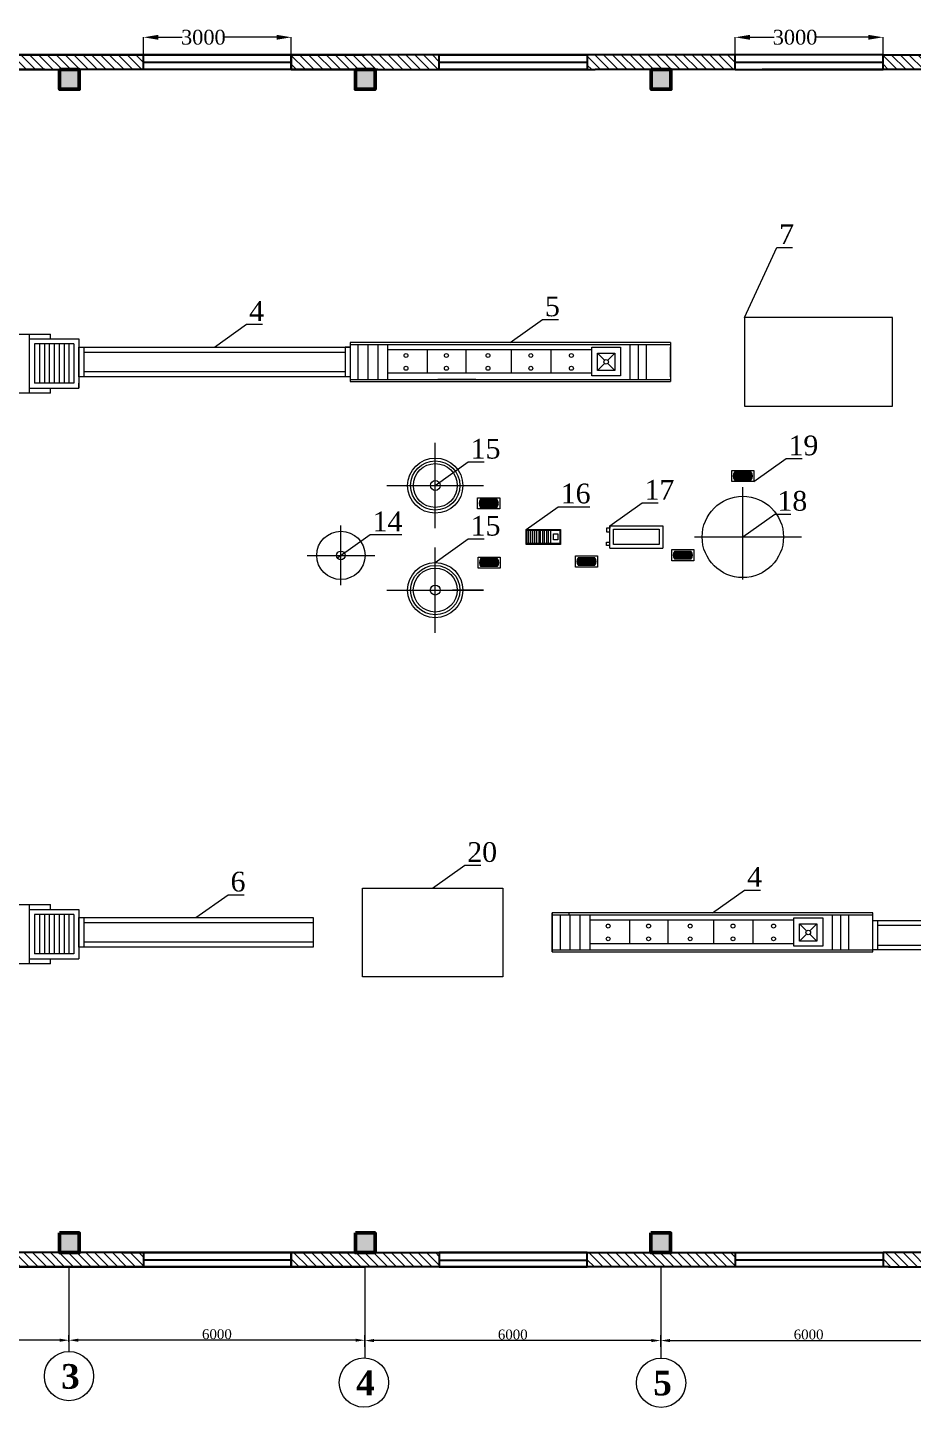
# Model space of a CAD drawing. Header units: inches. Extents: x -4475333 to 345677417, y -211198149 to 2125895.
# Drawn here: x -1888074 to -1870130, y 1209159 to 1237152 of the extents above; entities that cross this region are included whole.
import ezdxf

# ---------------------------------------------------------------- set-up
doc = ezdxf.new("R2010")
doc.units = ezdxf.units.IN
doc.header["$LTSCALE"] = 150
doc.header["$MEASUREMENT"] = 0
for name, color, linetype, lineweight in [('1. N thuong', 255, 'Continuous', 0), ('chuthichso', 8, 'Continuous', 0), ('cot', 2, 'Continuous', 50), ('NHA XUONG', 80, 'Continuous', 50)]:
    doc.layers.add(name, color=color, linetype=linetype, lineweight=lineweight)
for name, color, linetype in [('12132', 7, 'Continuous'), ('132132', 7, 'Continuous'), ('BUOC COT', 7, 'Continuous'), ('MATCAT', 132, 'Continuous')]:
    doc.layers.add(name, color=color, linetype=linetype)
doc.styles.add('1', font='times.ttf')
doc.styles.add('CHU DAM', font='arialbd.ttf', dxfattribs={"height": 200})
doc.styles.add('KICHTHUOC', font='times.ttf')
doc.styles.get("Standard").update_dxf_attribs({"font": 'times.ttf', "height": 100})
doc.dimstyles.new('75', dxfattribs={"dimtxt": 200, "dimasz": 188, "dimexe": 94, "dimexo": 47, "dimgap": 20, "dimtad": 1, "dimtoh": 1, "dimdec": 0, "dimtxsty": '1', "dimcen": 2.5, "dimclrt": 256, "dimadec": 0, "dimazin": 0, "dimtfac": 1, "dimtdec": 0, "dimtix": 1, "dimtmove": 0, "dimatfit": 2, "dimfxl": 1, "dimlwd": 9, "dimlwe": 9, "dimarcsym": 0})
doc.dimstyles.new('KICH THUOC HANG', dxfattribs={"dimtxt": 300, "dimasz": 300, "dimexe": 1.25, "dimexo": 0.625, "dimtad": 0, "dimtoh": 1, "dimdec": 0, "dimtxsty": 'KICHTHUOC', "dimcen": 2.5, "dimclrd": 256, "dimclre": 256, "dimclrt": 256, "dimadec": 0, "dimazin": 0, "dimtfac": 1, "dimtdec": 0, "dimtmove": 0, "dimatfit": 3, "dimldrblk": 'OBLIQUE', "dimfxl": 1, "dimlwd": 13, "dimlwe": 13, "dimarcsym": 1})

# ---------------------------------------------------------------- blocks, each defined once
blk = doc.blocks.new('*D129')
at = {"layer": '132132', "color": 0, "lineweight": 9, "ltscale": 3, "transparency": 16777216}
for p, q in [((-1875235, 1210562), (-1875235, 1210609)), ((-1875047, 1210515), (-1869423, 1210515)), ((-1869235, 1210471), (-1869235, 1210421))]:
    blk.add_line(p, q, dxfattribs=at)
at = {"layer": '132132', "color": 0, "lineweight": 0, "ltscale": 3, "transparency": 16777216}
for points in [[(-1875047, 1210547), (-1875047, 1210484), (-1875235, 1210515)], [(-1869423, 1210547), (-1869423, 1210484), (-1869235, 1210515)]]:
    blk.add_solid(points, dxfattribs=at)
at = {"layer": 'Defpoints', "color": 0, "lineweight": 0, "ltscale": 3, "transparency": 16777216}
for p in [(-1875235, 1210515), (-1869235, 1210518), (-1869235, 1210515)]:
    blk.add_point(p, dxfattribs=at)
at = {"layer": '132132', "lineweight": 9, "ltscale": 3, "transparency": 16777216, "insert": (-1872235, 1210637), "char_height": 200, "attachment_point": 5, "style": '1'}
blk.add_mtext('6000', dxfattribs=at)
blk = doc.blocks.new('*D137')
at = {"layer": '132132', "color": 0, "lineweight": 9, "ltscale": 3, "transparency": 16777216}
for p, q in [((-1881235, 1210473), (-1881235, 1210421)), ((-1875423, 1210515), (-1881047, 1210515)), ((-1875235, 1210473), (-1875235, 1210421))]:
    blk.add_line(p, q, dxfattribs=at)
at = {"layer": '132132', "color": 0, "lineweight": 0, "ltscale": 3, "transparency": 16777216}
for points in [[(-1881047, 1210547), (-1881047, 1210484), (-1881235, 1210515)], [(-1875423, 1210547), (-1875423, 1210484), (-1875235, 1210515)]]:
    blk.add_solid(points, dxfattribs=at)
at = {"layer": 'Defpoints', "color": 0, "lineweight": 0, "ltscale": 3, "transparency": 16777216}
for p in [(-1881235, 1210520), (-1881235, 1210515), (-1875235, 1210520)]:
    blk.add_point(p, dxfattribs=at)
at = {"layer": '132132', "lineweight": 9, "ltscale": 3, "transparency": 16777216, "insert": (-1878235, 1210637), "char_height": 200, "attachment_point": 5, "style": '1'}
blk.add_mtext('6000', dxfattribs=at)
blk = doc.blocks.new('*D138')
at = {"layer": '132132', "color": 0, "lineweight": 9, "ltscale": 3, "transparency": 16777216}
for p, q in [((-1887235, 1210562), (-1887235, 1210616)), ((-1881423, 1210522), (-1887047, 1210522)), ((-1881235, 1210562), (-1881235, 1210616))]:
    blk.add_line(p, q, dxfattribs=at)
at = {"layer": '132132', "color": 0, "lineweight": 0, "ltscale": 3, "transparency": 16777216}
for points in [[(-1887047, 1210553), (-1887047, 1210491), (-1887235, 1210522)], [(-1881423, 1210553), (-1881423, 1210491), (-1881235, 1210522)]]:
    blk.add_solid(points, dxfattribs=at)
at = {"layer": 'Defpoints', "color": 0, "lineweight": 0, "ltscale": 3, "transparency": 16777216}
for p in [(-1887235, 1210522), (-1887235, 1210515), (-1881235, 1210515)]:
    blk.add_point(p, dxfattribs=at)
at = {"layer": '132132', "lineweight": 9, "ltscale": 3, "transparency": 16777216, "insert": (-1884235, 1210644), "char_height": 200, "attachment_point": 5, "style": '1'}
blk.add_mtext('6000', dxfattribs=at)
blk = doc.blocks.new('*D139')
at = {"layer": '132132', "color": 0, "lineweight": 9, "ltscale": 3, "transparency": 16777216}
for p, q in [((-1893235, 1210569), (-1893235, 1210616)), ((-1887423, 1210522), (-1893047, 1210522)), ((-1887235, 1210569), (-1887235, 1210616))]:
    blk.add_line(p, q, dxfattribs=at)
at = {"layer": '132132', "color": 0, "lineweight": 0, "ltscale": 3, "transparency": 16777216}
for points in [[(-1893047, 1210553), (-1893047, 1210491), (-1893235, 1210522)], [(-1887423, 1210553), (-1887423, 1210491), (-1887235, 1210522)]]:
    blk.add_solid(points, dxfattribs=at)
at = {"layer": 'Defpoints', "color": 0, "lineweight": 0, "ltscale": 3, "transparency": 16777216}
for p in [(-1893235, 1210522), (-1893235, 1210522), (-1887235, 1210522)]:
    blk.add_point(p, dxfattribs=at)
at = {"layer": '132132', "lineweight": 9, "ltscale": 3, "transparency": 16777216, "insert": (-1890235, 1210644), "char_height": 200, "attachment_point": 5, "style": '1'}
blk.add_mtext('6000', dxfattribs=at)
blk = doc.blocks.new('*D144')
at = {"layer": '132132', "lineweight": 13, "transparency": 16777216}
for p, q in [((-1885726, 1236599), (-1885726, 1236956)), ((-1885426, 1236955), (-1884937, 1236955)), ((-1883026, 1236955), (-1884083, 1236955)), ((-1882726, 1236599), (-1882726, 1236956))]:
    blk.add_line(p, q, dxfattribs=at)
at = {"layer": '132132', "lineweight": 0, "transparency": 16777216}
for points in [[(-1885426, 1237005), (-1885426, 1236905), (-1885726, 1236955)], [(-1883026, 1237005), (-1883026, 1236905), (-1882726, 1236955)]]:
    blk.add_solid(points, dxfattribs=at)
at = {"layer": 'Defpoints', "color": 0, "lineweight": 0, "transparency": 16777216}
for p in [(-1882726, 1236955), (-1885726, 1236598), (-1882726, 1236598)]:
    blk.add_point(p, dxfattribs=at)
at = {"layer": '132132', "lineweight": 9, "transparency": 16777216, "insert": (-1884510, 1236955), "char_height": 300, "attachment_point": 5, "style": 'KICHTHUOC'}
blk.add_mtext('3000', dxfattribs=at)
blk = doc.blocks.new('_Oblique')
at = {"color": 0, "linetype": 'ByBlock', "lineweight": -2}
blk.add_line((-0.5, -0.5), (0.5, 0.5), dxfattribs=at)
blk = doc.blocks.new('*D145')
at = {"layer": '132132', "lineweight": 13, "transparency": 16777216}
for p, q in [((-1873726, 1236599), (-1873726, 1236956)), ((-1873426, 1236955), (-1872937, 1236955)), ((-1871026, 1236955), (-1872083, 1236955)), ((-1870726, 1236599), (-1870726, 1236956))]:
    blk.add_line(p, q, dxfattribs=at)
at = {"layer": '132132', "lineweight": 0, "transparency": 16777216}
for points in [[(-1873426, 1237005), (-1873426, 1236905), (-1873726, 1236955)], [(-1871026, 1237005), (-1871026, 1236905), (-1870726, 1236955)]]:
    blk.add_solid(points, dxfattribs=at)
at = {"layer": 'Defpoints', "color": 0, "lineweight": 0, "transparency": 16777216}
for p in [(-1870726, 1236955), (-1873726, 1236598), (-1870726, 1236598)]:
    blk.add_point(p, dxfattribs=at)
at = {"layer": '132132', "lineweight": 9, "transparency": 16777216, "insert": (-1872510, 1236955), "char_height": 300, "attachment_point": 5, "style": 'KICHTHUOC'}
blk.add_mtext('3000', dxfattribs=at)

msp = doc.modelspace()

# ---------------------------------------------------------------- hatches: boundary and pattern name
at = {"layer": '12132', "lineweight": 5}
h = msp.add_hatch(dxfattribs=at)
h.set_pattern_fill('ANSI31', color=3, scale=40, angle=-90, style=0)
h.set_pattern_definition([(315, (-1947185.52, 4462547.19), (89.802561, 89.802561), [])])
h.paths.add_polyline_path([(-1887123.2, 1236598.1), (-1885726.1, 1236598.1), (-1885726.1, 1236299.6), (-1886623.2, 1236299.6), (-1888891.3, 1236299.6), (-1888891.3, 1236598.1)])
h = msp.add_hatch(dxfattribs=at)
h.set_pattern_fill('ANSI31', color=3, scale=40, angle=-90, style=0)
h.set_pattern_definition([(315, (-1941350.7, 4462547.19), (89.802561, 89.802561), [])])
h.paths.add_polyline_path([(-1881288.4, 1236598.1), (-1879726.1, 1236598.1), (-1879726.1, 1236299.6), (-1880788.4, 1236299.6), (-1882726.1, 1236299.6), (-1882726.1, 1236598.1)])
h = msp.add_hatch(dxfattribs=at)
h.set_pattern_fill('ANSI31', color=3, scale=40, angle=-90, style=0)
h.set_pattern_definition([(315, (-1935185.49, 4462547.19), (89.802561, 89.802561), [])])
h.paths.add_polyline_path([(-1875123.2, 1236598.1), (-1873726, 1236598.1), (-1873726, 1236299.6), (-1874623.2, 1236299.6), (-1876726.1, 1236299.6), (-1876726.1, 1236598.1)])
h = msp.add_hatch(dxfattribs=at)
h.set_pattern_fill('ANSI31', color=3, scale=40, angle=-90, style=0)
h.set_pattern_definition([(315, (-1929350.7, 4462547.19), (89.802561, 89.802561), [])])
h.paths.add_polyline_path([(-1869288.4, 1236598.1), (-1867726.1, 1236598.1), (-1867726.1, 1236299.6), (-1868788.4, 1236299.6), (-1870726.1, 1236299.6), (-1870726.1, 1236598.8)])
for points in [[(-1887026.1, 1235899.6), (-1887026.1, 1236299.6), (-1887426.1, 1236299.6), (-1887426.1, 1235899.6)], [(-1887026.1, 1235899.6), (-1887026.1, 1236299.6), (-1887426.1, 1236299.6), (-1887426.1, 1235899.6)], [(-1881026.1, 1235899.6), (-1881026.1, 1236299.6), (-1881426.1, 1236299.6), (-1881426.1, 1235899.6)], [(-1881026.1, 1235899.6), (-1881026.1, 1236299.6), (-1881426.1, 1236299.6), (-1881426.1, 1235899.6)], [(-1875026.1, 1235899.6), (-1875026.1, 1236299.6), (-1875426.1, 1236299.6), (-1875426.1, 1235899.6)], [(-1875026.1, 1235899.6), (-1875026.1, 1236299.6), (-1875426.1, 1236299.6), (-1875426.1, 1235899.6)], [(-1887026.1, 1212299.9), (-1887026.1, 1212699.9), (-1887426.1, 1212699.9), (-1887426.1, 1212299.9)], [(-1881026.1, 1212299.8), (-1881026.1, 1212699.8), (-1881426.1, 1212699.8), (-1881426.1, 1212299.8)], [(-1875034.9, 1212299.9), (-1875034.9, 1212699.9), (-1875434.9, 1212699.9), (-1875434.9, 1212299.9)]]:
    msp.add_hatch(color=7, dxfattribs=at).paths.add_polyline_path(points)
h = msp.add_hatch(dxfattribs=at)
h.set_pattern_fill('ANSI31', color=3, scale=40, angle=-90, style=0)
h.set_pattern_definition([(315, (-1947185.52, 4439747.26), (89.802561, 89.802561), [])])
h.paths.add_polyline_path([(-1887123.2, 1212010.2), (-1885726.1, 1212010.2), (-1885726.1, 1212299.9), (-1886623.2, 1212299.7), (-1888726.1, 1212299.7), (-1888726.1, 1212010.2)])
h = msp.add_hatch(dxfattribs=at)
h.set_pattern_fill('ANSI31', color=3, scale=40, angle=-90, style=0)
h.set_pattern_definition([(315, (-1941350.7, 4439747.26), (89.802561, 89.802561), [])])
h.paths.add_polyline_path([(-1881288.4, 1212010.2), (-1879726.1, 1212010.2), (-1879726.1, 1212299.7), (-1880788.4, 1212299.7), (-1882726.1, 1212298.2), (-1882726.1, 1212008.5)])
h = msp.add_hatch(dxfattribs=at)
h.set_pattern_fill('ANSI31', color=3, scale=40, angle=-90, style=0)
h.set_pattern_definition([(315, (-1935185.49, 4439747.26), (89.802561, 89.802561), [])])
h.paths.add_polyline_path([(-1875123.2, 1212010.2), (-1873726, 1212010.2), (-1873726, 1212299.9), (-1874623.2, 1212299.7), (-1876726.1, 1212299.7), (-1876726.1, 1212010.2)])
h = msp.add_hatch(dxfattribs=at)
h.set_pattern_fill('ANSI31', color=3, scale=40, angle=-90, style=0)
h.set_pattern_definition([(315, (-1929350.7, 4439747.26), (89.802561, 89.802561), [])])
h.paths.add_polyline_path([(-1869288.4, 1212010.2), (-1867726.1, 1212010.2), (-1867726.1, 1212299.7), (-1868788.4, 1212299.7), (-1870726.1, 1212299.9), (-1870726.1, 1212010.2)])

# ---------------------------------------------------------------- linework, layer by layer
at = {"color": 3}
for p, q in [((-1899533.6, 1236598.1), (-1885726.1, 1236598.1)), ((-1885726.1, 1236598.1), (-1898725.7, 1236598.1)), ((-1889863.5, 1236598.1), (-1887913.5, 1236598.1)), ((-1888726.1, 1236598.1), (-1885726.1, 1236598.1)), ((-1887226.1, 1236598.1), (-1885726.1, 1236598.1)), ((-1887026.1, 1236598.1), (-1881226.1, 1236598.1)), ((-1886226.1, 1236598.1), (-1885226.1, 1236598.1)), ((-1885726.1, 1236299.6), (-1885726.1, 1236598.1)), ((-1882726.1, 1236598.1), (-1885726.1, 1236598.1)), ((-1885726.1, 1236299.6), (-1885726.1, 1236598.1)), ((-1885726.1, 1236451.8), (-1882726.1, 1236451.8)), ((-1884862.2, 1236598.1), (-1884862.2, 1236598.1)), ((-1883226.1, 1236598.1), (-1882226.1, 1236598.1)), ((-1882726.1, 1236299.6), (-1882726.1, 1236598.1)), ((-1873726.1, 1236598.1), (-1882726.1, 1236598.1)), ((-1882726.1, 1236598.1), (-1882726.1, 1236299.6)), ((-1881226.1, 1236598.1), (-1882476.1, 1236598.1)), ((-1879726.1, 1236598.1), (-1876726.1, 1236598.1)), ((-1879726.1, 1236299.6), (-1879726.1, 1236598.1)), ((-1879726.1, 1236448.9), (-1876726.1, 1236448.9)), ((-1876726.1, 1236598.1), (-1876726.1, 1236299.6)), ((-1873726.1, 1236299.6), (-1873726.1, 1236598.1)), ((-1870726.1, 1236598.1), (-1873726.1, 1236598.1)), ((-1873726.1, 1236448.9), (-1870726.1, 1236448.9)), ((-1870726.1, 1236598.1), (-1873174.6, 1236598.1)), ((-1870726.1, 1236598.1), (-1861726.1, 1236598.1)), ((-1870726.1, 1236299.6), (-1870726.1, 1236598.1)), ((-1870726.1, 1236598.1), (-1870726.1, 1236598.1)), ((-1894805.8, 1236299.6), (-1887226.1, 1236299.6)), ((-1894805.8, 1236299.6), (-1887226.1, 1236299.6)), ((-1893226.1, 1236299.6), (-1887726.1, 1236299.6)), ((-1887726.1, 1236299.6), (-1889476.1, 1236299.6)), ((-1887913.5, 1236299.6), (-1888113.5, 1236299.6)), ((-1885726.1, 1236299.6), (-1887226.1, 1236299.6)), ((-1887226.1, 1236299.6), (-1887026.1, 1236299.6)), ((-1885726.1, 1236299.6), (-1887026.1, 1236299.6)), ((-1882726.1, 1236299.6), (-1885726.1, 1236299.6)), ((-1881226.1, 1236299.6), (-1882726.1, 1236299.6)), ((-1882726.1, 1236299.6), (-1876560.9, 1236299.6)), ((-1881226.1, 1236299.6), (-1879560.9, 1236299.6)), ((-1880974, 1236299.6), (-1881174, 1236299.6)), ((-1881026.1, 1236299.6), (-1880826.1, 1236299.6)), ((-1876726.1, 1236299.6), (-1879726.1, 1236299.6)), ((-1873726.1, 1236299.6), (-1876560.9, 1236299.6)), ((-1873726.1, 1236299.6), (-1870726.1, 1236299.6)), ((-1870726.1, 1236299.6), (-1873174.6, 1236299.6)), ((-1872223.6, 1236299.6), (-1872023.6, 1236299.6)), ((-1861726.1, 1236299.6), (-1870726.1, 1236299.6)), ((-1870726.1, 1236299.6), (-1870726.1, 1236299.6)), ((-1887426.1, 1212299.9), (-1894730.5, 1212299.9)), ((-1885726.1, 1212299.9), (-1887226.1, 1212299.9)), ((-1887226.1, 1212299.9), (-1887026.1, 1212299.9)), ((-1885726.1, 1212299.9), (-1887026.1, 1212299.9)), ((-1886126.1, 1212299.9), (-1881126.1, 1212299.9)), ((-1885926.1, 1212299.9), (-1881326.1, 1212299.9)), ((-1885726.1, 1212299.9), (-1885726.1, 1212010.2)), ((-1885726.1, 1212299.9), (-1885726.1, 1212010.2)), ((-1882726.1, 1212299.9), (-1885726.1, 1212299.9)), ((-1885726.1, 1212153.4), (-1882726.1, 1212153.4)), ((-1882726.1, 1212299.9), (-1882726.1, 1212010.2)), ((-1881226.1, 1212299.9), (-1882726.1, 1212299.9)), ((-1882726.1, 1212010.2), (-1882726.1, 1212299.9)), ((-1882726.1, 1212299.9), (-1873726.1, 1212299.9)), ((-1881326.1, 1212299.9), (-1876326.1, 1212299.9)), ((-1881226.1, 1212299.9), (-1879560.9, 1212299.9)), ((-1881126.1, 1212299.9), (-1876526.1, 1212299.9)), ((-1881026.1, 1212299.9), (-1880826.1, 1212299.9)), ((-1876726.1, 1212299.9), (-1879726.1, 1212299.9)), ((-1879726.1, 1212299.7), (-1879726.1, 1212010.2)), ((-1876726.1, 1212140.3), (-1879726.1, 1212140.3)), ((-1876726.1, 1212010.2), (-1876726.1, 1212299.7)), ((-1873726.1, 1212299.9), (-1873726.1, 1212010.2)), ((-1873726.1, 1212299.9), (-1870726.1, 1212299.9)), ((-1873726.1, 1212155), (-1870726.1, 1212155)), ((-1864560.9, 1212299.9), (-1870726.1, 1212299.9)), ((-1870726.1, 1212299.9), (-1870726.1, 1212010.2)), ((-1899533.6, 1212010.2), (-1885726.1, 1212010.2)), ((-1885726.1, 1212010.2), (-1898725.7, 1212010.2)), ((-1888560.9, 1212010.2), (-1885726.1, 1212010.2)), ((-1887226.1, 1212010.2), (-1885726.1, 1212010.2)), ((-1887026.1, 1212010.2), (-1881226.1, 1212010.2)), ((-1886226.1, 1212010.2), (-1885226.1, 1212010.2)), ((-1882726.1, 1212010.2), (-1885726.1, 1212010.2)), ((-1884862.2, 1212010.2), (-1884862.2, 1212010.2)), ((-1883226.1, 1212010.2), (-1882226.1, 1212010.2)), ((-1873726.1, 1212010.2), (-1882726.1, 1212010.2)), ((-1881226.1, 1212010.2), (-1882476.1, 1212010.2)), ((-1879726.1, 1212010.2), (-1876726.1, 1212010.2)), ((-1870726.1, 1212010.2), (-1873726.1, 1212010.2)), ((-1870614.7, 1212010.2), (-1873174.6, 1212010.2)), ((-1870614.7, 1212010.2), (-1867560.9, 1212010.2))]:
    msp.add_line(p, q, dxfattribs=at)
at = {"color": 7}
for p, q in [((-1875426.1, 1236299.6), (-1875626.1, 1236299.6)), ((-1887026.1, 1236099.6), (-1887026.1, 1235899.6)), ((-1881026.1, 1236099.6), (-1881026.1, 1235899.6)), ((-1875026.1, 1236099.6), (-1875026.1, 1235899.6))]:
    msp.add_line(p, q, dxfattribs=at)
at = {"layer": '1. N thuong', "lineweight": 0}
for p, q in [((-1870534.5, 1231269.8), (-1873534.5, 1231269.8)), ((-1873534.5, 1231269.8), (-1873534.5, 1229469.8)), ((-1870534.5, 1229469.8), (-1870534.5, 1231269.8)), ((-1891034.9, 1230935.3), (-1887610.9, 1230935.3)), ((-1888034.9, 1229735.3), (-1888034.9, 1230935.3)), ((-1887610.9, 1230835.3), (-1887610.9, 1230935.3)), ((-1888034.9, 1230835.3), (-1887034.9, 1230835.3)), ((-1887134.9, 1230735.3), (-1887934.9, 1230735.3)), ((-1887934.9, 1230735.3), (-1887934.9, 1229935.3)), ((-1887834.9, 1230735.3), (-1887834.9, 1229935.3)), ((-1887734.9, 1230735.3), (-1887734.9, 1229935.3)), ((-1887634.9, 1230735.3), (-1887634.9, 1229935.3)), ((-1887534.9, 1230735.3), (-1887534.9, 1229935.3)), ((-1887434.9, 1230735.3), (-1887434.9, 1229935.3)), ((-1887334.9, 1230735.3), (-1887334.9, 1229935.3)), ((-1887234.9, 1230735.3), (-1887234.9, 1229935.3)), ((-1887134.9, 1230735.3), (-1887134.9, 1229935.3)), ((-1887035, 1230069.8), (-1887035, 1230669.8)), ((-1887034.9, 1230835.3), (-1887034.9, 1229835.3)), ((-1887034.9, 1230669.8), (-1881534.9, 1230669.8)), ((-1886935, 1230669.8), (-1886935, 1230069.8)), ((-1886935, 1230569.8), (-1881634.9, 1230569.8)), ((-1881534.9, 1230669.8), (-1881634.9, 1230669.8)), ((-1881634.9, 1230669.8), (-1881634.9, 1230069.8)), ((-1881634.9, 1230569.8), (-1881634.9, 1230169.8)), ((-1875034.9, 1230764.8), (-1881534.9, 1230764.8)), ((-1881534.9, 1230764.8), (-1881534.9, 1229974.8)), ((-1881534.9, 1230724.8), (-1875034.9, 1230724.8)), ((-1881534.9, 1230669.8), (-1881534.9, 1230069.8)), ((-1881534.9, 1230669.8), (-1881534.9, 1230629.8)), ((-1881534.9, 1230669.8), (-1881534.9, 1230274.8)), ((-1881374.5, 1230724.8), (-1881374.5, 1230014.8)), ((-1881374.5, 1230724.8), (-1881374.5, 1230014.8)), ((-1881174.5, 1230724.8), (-1881174.5, 1230014.8)), ((-1881174.5, 1230724.8), (-1881174.5, 1230014.8)), ((-1880974.5, 1230724.8), (-1880974.5, 1230014.8)), ((-1880974.5, 1230724.8), (-1880974.5, 1230014.8)), ((-1880774.5, 1230724.8), (-1880774.5, 1230014.8)), ((-1880774.5, 1230724.8), (-1880774.5, 1230014.8)), ((-1876631.6, 1230616.3), (-1880774.5, 1230616.3)), ((-1879968, 1230616.3), (-1879968, 1230140.4)), ((-1879190, 1230616.3), (-1879190, 1230140.4)), ((-1878267, 1230616.3), (-1878267, 1230140.4)), ((-1877465, 1230616.3), (-1877465, 1230140.4)), ((-1875858.5, 1230724.8), (-1875858.5, 1230014.8)), ((-1875690, 1230724.8), (-1875690, 1230014.8)), ((-1875527, 1230724.8), (-1875527, 1230014.8)), ((-1875034.9, 1230764.8), (-1875034.9, 1229974.8)), ((-1875034.9, 1230669.8), (-1875034.9, 1230069.8)), ((-1875034.5, 1230669.8), (-1875034.5, 1230069.8)), ((-1875034.5, 1230069.8), (-1875034.5, 1230669.8)), ((-1875034.5, 1230669.8), (-1875034.5, 1230069.8)), ((-1876518.8, 1230545.5), (-1876374.7, 1230402.4)), ((-1876518.8, 1230194.6), (-1876374.7, 1230337.8)), ((-1876309.8, 1230402.4), (-1876165.8, 1230545.5)), ((-1876309.8, 1230337.8), (-1876165.8, 1230194.6)), ((-1881534.9, 1230069.8), (-1887034.9, 1230069.8)), ((-1881634.9, 1230169.8), (-1886935, 1230169.8)), ((-1881534.9, 1230014.8), (-1875034.9, 1230014.8)), ((-1876631.6, 1230140.4), (-1880774.5, 1230140.4)), ((-1878981.4, 1230014.8), (-1879755.6, 1230014.8)), ((-1875034.9, 1230069.8), (-1875034.9, 1230069.8)), ((-1887610.9, 1229735.3), (-1891034.9, 1229735.3)), ((-1888034.9, 1229835.3), (-1887034.9, 1229835.3)), ((-1887134.9, 1229935.3), (-1887934.9, 1229935.3)), ((-1887610.9, 1229735.3), (-1887610.9, 1229835.3)), ((-1887034.9, 1229835.3), (-1887034.9, 1229935.3)), ((-1881534.9, 1229974.8), (-1875034.9, 1229974.8)), ((-1873534.5, 1229469.8), (-1870534.5, 1229469.8)), ((-1879805.7, 1226998.6), (-1879805.7, 1228725.3)), ((-1873794.3, 1227943.4), (-1873794.3, 1228168.4)), ((-1873794.3, 1227943.4), (-1873794.3, 1228168.4)), ((-1873794.3, 1228168.4), (-1873344.3, 1228168.4)), ((-1873734.3, 1227973.4), (-1873734.3, 1228138.4)), ((-1873734.3, 1228138.4), (-1873404.3, 1228138.4)), ((-1873734.3, 1227973.4), (-1873734.3, 1228138.4)), ((-1873734.3, 1228138.4), (-1873404.3, 1228138.4)), ((-1873734.3, 1228123.4), (-1873404.3, 1228123.4)), ((-1873734.3, 1228123.4), (-1873404.3, 1228123.4)), ((-1873734.3, 1228108.4), (-1873404.3, 1228108.4)), ((-1873734.3, 1228108.4), (-1873404.3, 1228108.4)), ((-1873734.3, 1228093.4), (-1873404.3, 1228093.4)), ((-1873734.3, 1228093.4), (-1873404.3, 1228093.4)), ((-1873734.3, 1228078.4), (-1873404.3, 1228078.4)), ((-1873734.3, 1228078.4), (-1873404.3, 1228078.4)), ((-1873734.3, 1228063.4), (-1873404.3, 1228063.4)), ((-1873734.3, 1228063.4), (-1873404.3, 1228063.4)), ((-1873734.3, 1228048.4), (-1873404.3, 1228048.4)), ((-1873734.3, 1228048.4), (-1873404.3, 1228048.4)), ((-1873404.3, 1228138.4), (-1873404.3, 1227973.4)), ((-1873344.3, 1228168.4), (-1873344.3, 1227943.4)), ((-1880787, 1227862), (-1878825.8, 1227862)), ((-1873344.3, 1227943.4), (-1873794.3, 1227943.4)), ((-1873344.3, 1227943.4), (-1873794.3, 1227943.4)), ((-1873734.3, 1228033.4), (-1873404.3, 1228033.4)), ((-1873734.3, 1228033.4), (-1873404.3, 1228033.4)), ((-1873734.3, 1228018.4), (-1873404.3, 1228018.4)), ((-1873734.3, 1228018.4), (-1873404.3, 1228018.4)), ((-1873734.3, 1228003.4), (-1873404.3, 1228003.4)), ((-1873734.3, 1228003.4), (-1873404.3, 1228003.4)), ((-1873734.3, 1227988.4), (-1873404.3, 1227988.4)), ((-1873734.3, 1227988.4), (-1873404.3, 1227988.4)), ((-1873404.3, 1227973.4), (-1873734.3, 1227973.4)), ((-1873404.3, 1227973.4), (-1873734.3, 1227973.4)), ((-1873569.3, 1227681.9), (-1873569.3, 1227829.3)), ((-1878947, 1227386.8), (-1878947, 1227611.8)), ((-1878947, 1227386.8), (-1878947, 1227611.8)), ((-1878947, 1227611.8), (-1878497, 1227611.8)), ((-1878887, 1227416.8), (-1878887, 1227581.8)), ((-1878887, 1227581.8), (-1878557, 1227581.8)), ((-1878887, 1227416.8), (-1878887, 1227581.8)), ((-1878887, 1227581.8), (-1878557, 1227581.8)), ((-1878887, 1227566.8), (-1878557, 1227566.8)), ((-1878887, 1227566.8), (-1878557, 1227566.8)), ((-1878887, 1227551.8), (-1878557, 1227551.8)), ((-1878887, 1227551.8), (-1878557, 1227551.8)), ((-1878887, 1227536.8), (-1878557, 1227536.8)), ((-1878887, 1227536.8), (-1878557, 1227536.8)), ((-1878887, 1227521.8), (-1878557, 1227521.8)), ((-1878887, 1227521.8), (-1878557, 1227521.8)), ((-1878887, 1227506.8), (-1878557, 1227506.8)), ((-1878887, 1227506.8), (-1878557, 1227506.8)), ((-1878887, 1227491.8), (-1878557, 1227491.8)), ((-1878887, 1227491.8), (-1878557, 1227491.8)), ((-1878557, 1227581.8), (-1878557, 1227416.8)), ((-1878497, 1227611.8), (-1878497, 1227386.8)), ((-1873569.3, 1225955.1), (-1873569.3, 1227681.9)), ((-1878497, 1227386.8), (-1878947, 1227386.8)), ((-1878497, 1227386.8), (-1878947, 1227386.8)), ((-1878887, 1227476.8), (-1878557, 1227476.8)), ((-1878887, 1227476.8), (-1878557, 1227476.8)), ((-1878887, 1227461.8), (-1878557, 1227461.8)), ((-1878887, 1227461.8), (-1878557, 1227461.8)), ((-1878887, 1227446.8), (-1878557, 1227446.8)), ((-1878887, 1227446.8), (-1878557, 1227446.8)), ((-1878887, 1227431.8), (-1878557, 1227431.8)), ((-1878887, 1227431.8), (-1878557, 1227431.8)), ((-1878557, 1227416.8), (-1878887, 1227416.8)), ((-1878557, 1227416.8), (-1878887, 1227416.8)), ((-1881720.1, 1225840), (-1881720.1, 1227048.7)), ((-1877964.3, 1226968.5), (-1877264.3, 1226968.5)), ((-1877964.3, 1226668.5), (-1877964.3, 1226968.5)), ((-1877949.3, 1226953.5), (-1877949.3, 1226683.5)), ((-1877949.3, 1226953.5), (-1877279.3, 1226953.5)), ((-1877949.3, 1226953.5), (-1877929.3, 1226953.5)), ((-1877909.3, 1226683.5), (-1877909.3, 1226953.5)), ((-1877909.3, 1226953.5), (-1877889.3, 1226953.5)), ((-1877869.3, 1226683.5), (-1877869.3, 1226953.5)), ((-1877869.3, 1226953.5), (-1877849.3, 1226953.5)), ((-1877829.3, 1226683.5), (-1877829.3, 1226953.5)), ((-1877829.3, 1226953.5), (-1877809.3, 1226953.5)), ((-1877789.3, 1226683.5), (-1877789.3, 1226953.5)), ((-1877789.3, 1226953.5), (-1877769.3, 1226953.5)), ((-1877749.3, 1226683.5), (-1877749.3, 1226953.5)), ((-1877749.3, 1226953.5), (-1877709.3, 1226953.5)), ((-1877709.3, 1226953.5), (-1877709.3, 1226683.5)), ((-1877669.3, 1226683.5), (-1877669.3, 1226953.5)), ((-1877669.3, 1226953.5), (-1877629.3, 1226953.5)), ((-1877629.3, 1226953.5), (-1877629.3, 1226683.5)), ((-1877589.3, 1226683.5), (-1877589.3, 1226953.5)), ((-1877589.3, 1226953.5), (-1877549.3, 1226953.5)), ((-1877549.3, 1226953.5), (-1877549.3, 1226683.5)), ((-1877509.3, 1226683.5), (-1877509.3, 1226953.5)), ((-1877509.3, 1226953.5), (-1877469.3, 1226953.5)), ((-1877469.3, 1226953.5), (-1877469.3, 1226683.5)), ((-1877279.3, 1226953.5), (-1877279.3, 1226683.5)), ((-1877264.3, 1226968.5), (-1877264.3, 1226668.5)), ((-1876264.3, 1226993.5), (-1876334.3, 1226993.5)), ((-1876334.3, 1226993.5), (-1876334.3, 1226923.5)), ((-1876334.3, 1226923.5), (-1876264.3, 1226923.5)), ((-1876264.3, 1226593.5), (-1876264.3, 1227043.5)), ((-1876264.3, 1227043.5), (-1876264.3, 1226993.5)), ((-1876264.3, 1227043.5), (-1876214.3, 1227043.5)), ((-1876264.3, 1227043.5), (-1875194.3, 1227043.5)), ((-1876194.3, 1226973.5), (-1875264.3, 1226973.5)), ((-1876194.3, 1226663.5), (-1876194.3, 1226973.5)), ((-1875264.3, 1226973.5), (-1875264.3, 1226663.5)), ((-1875194.3, 1227043.5), (-1875194.3, 1226593.5)), ((-1877964.3, 1226668.5), (-1877964.3, 1226683.5)), ((-1877264.3, 1226668.5), (-1877964.3, 1226668.5)), ((-1877279.3, 1226683.5), (-1877949.3, 1226683.5)), ((-1877929.3, 1226683.5), (-1877909.3, 1226683.5)), ((-1877889.3, 1226683.5), (-1877869.3, 1226683.5)), ((-1877849.3, 1226683.5), (-1877829.3, 1226683.5)), ((-1877809.3, 1226683.5), (-1877789.3, 1226683.5)), ((-1877769.3, 1226683.5), (-1877749.3, 1226683.5)), ((-1877709.3, 1226683.5), (-1877669.3, 1226683.5)), ((-1877629.3, 1226683.5), (-1877589.3, 1226683.5)), ((-1877549.3, 1226683.5), (-1877509.3, 1226683.5)), ((-1876334.3, 1226643.5), (-1876334.3, 1226713.5)), ((-1876334.3, 1226713.5), (-1876264.3, 1226713.5)), ((-1876264.3, 1226643.5), (-1876334.3, 1226643.5)), ((-1876264.3, 1226593.5), (-1876264.3, 1226643.5)), ((-1875264.3, 1226663.5), (-1876194.3, 1226663.5)), ((-1874550.6, 1226818.5), (-1872589.4, 1226818.5)), ((-1872589.4, 1226818.5), (-1872379.5, 1226818.5)), ((-1882407.1, 1226444.4), (-1881034.2, 1226444.4)), ((-1879807.4, 1224876.5), (-1879807.4, 1226603.2)), ((-1878939.3, 1226186.1), (-1878939.3, 1226411.1)), ((-1878939.3, 1226186.1), (-1878939.3, 1226411.1)), ((-1878939.3, 1226411.1), (-1878489.3, 1226411.1)), ((-1878879.3, 1226216.1), (-1878879.3, 1226381.1)), ((-1878879.3, 1226381.1), (-1878549.3, 1226381.1)), ((-1878879.3, 1226216.1), (-1878879.3, 1226381.1)), ((-1878879.3, 1226381.1), (-1878549.3, 1226381.1)), ((-1878879.3, 1226366.1), (-1878549.3, 1226366.1)), ((-1878879.3, 1226366.1), (-1878549.3, 1226366.1)), ((-1878549.3, 1226381.1), (-1878549.3, 1226216.1)), ((-1878489.3, 1226411.1), (-1878489.3, 1226186.1)), ((-1876964.3, 1226208), (-1876964.3, 1226433)), ((-1876964.3, 1226208), (-1876964.3, 1226433)), ((-1876964.3, 1226433), (-1876514.3, 1226433)), ((-1876904.3, 1226238), (-1876904.3, 1226403)), ((-1876904.3, 1226403), (-1876574.3, 1226403)), ((-1876904.3, 1226238), (-1876904.3, 1226403)), ((-1876904.3, 1226403), (-1876574.3, 1226403)), ((-1876904.3, 1226388), (-1876574.3, 1226388)), ((-1876904.3, 1226388), (-1876574.3, 1226388)), ((-1876904.3, 1226373), (-1876574.3, 1226373)), ((-1876904.3, 1226373), (-1876574.3, 1226373)), ((-1876574.3, 1226403), (-1876574.3, 1226238)), ((-1876514.3, 1226433), (-1876514.3, 1226208)), ((-1876264.3, 1226593.5), (-1875194.3, 1226593.5)), ((-1875011.3, 1226336.4), (-1875011.3, 1226561.4)), ((-1875011.3, 1226336.4), (-1875011.3, 1226561.4)), ((-1875011.3, 1226561.4), (-1874561.3, 1226561.4)), ((-1874951.3, 1226366.4), (-1874951.3, 1226531.4)), ((-1874951.3, 1226531.4), (-1874621.3, 1226531.4)), ((-1874951.3, 1226366.4), (-1874951.3, 1226531.4)), ((-1874951.3, 1226531.4), (-1874621.3, 1226531.4)), ((-1874951.3, 1226516.4), (-1874621.3, 1226516.4)), ((-1874951.3, 1226516.4), (-1874621.3, 1226516.4)), ((-1874951.3, 1226501.4), (-1874621.3, 1226501.4)), ((-1874951.3, 1226501.4), (-1874621.3, 1226501.4)), ((-1874951.3, 1226486.4), (-1874621.3, 1226486.4)), ((-1874951.3, 1226486.4), (-1874621.3, 1226486.4)), ((-1874951.3, 1226471.4), (-1874621.3, 1226471.4)), ((-1874951.3, 1226471.4), (-1874621.3, 1226471.4)), ((-1874951.3, 1226456.4), (-1874621.3, 1226456.4)), ((-1874951.3, 1226456.4), (-1874621.3, 1226456.4)), ((-1874951.3, 1226441.4), (-1874621.3, 1226441.4)), ((-1874951.3, 1226441.4), (-1874621.3, 1226441.4)), ((-1874951.3, 1226426.4), (-1874621.3, 1226426.4)), ((-1874951.3, 1226426.4), (-1874621.3, 1226426.4)), ((-1874951.3, 1226411.4), (-1874621.3, 1226411.4)), ((-1874951.3, 1226411.4), (-1874621.3, 1226411.4)), ((-1874951.3, 1226396.4), (-1874621.3, 1226396.4)), ((-1874951.3, 1226396.4), (-1874621.3, 1226396.4)), ((-1874951.3, 1226381.4), (-1874621.3, 1226381.4)), ((-1874951.3, 1226381.4), (-1874621.3, 1226381.4)), ((-1874621.3, 1226366.4), (-1874951.3, 1226366.4)), ((-1874621.3, 1226366.4), (-1874951.3, 1226366.4)), ((-1874621.3, 1226531.4), (-1874621.3, 1226366.4)), ((-1874561.3, 1226561.4), (-1874561.3, 1226336.4)), ((-1878489.3, 1226186.1), (-1878939.3, 1226186.1)), ((-1878489.3, 1226186.1), (-1878939.3, 1226186.1)), ((-1878879.3, 1226351.1), (-1878549.3, 1226351.1)), ((-1878879.3, 1226351.1), (-1878549.3, 1226351.1)), ((-1878879.3, 1226336.1), (-1878549.3, 1226336.1)), ((-1878879.3, 1226336.1), (-1878549.3, 1226336.1)), ((-1878879.3, 1226321.1), (-1878549.3, 1226321.1)), ((-1878879.3, 1226321.1), (-1878549.3, 1226321.1)), ((-1878879.3, 1226306.1), (-1878549.3, 1226306.1)), ((-1878879.3, 1226306.1), (-1878549.3, 1226306.1)), ((-1878879.3, 1226291.1), (-1878549.3, 1226291.1)), ((-1878879.3, 1226291.1), (-1878549.3, 1226291.1)), ((-1878879.3, 1226276.1), (-1878549.3, 1226276.1)), ((-1878879.3, 1226276.1), (-1878549.3, 1226276.1)), ((-1878879.3, 1226261.1), (-1878549.3, 1226261.1)), ((-1878879.3, 1226261.1), (-1878549.3, 1226261.1)), ((-1878879.3, 1226246.1), (-1878549.3, 1226246.1)), ((-1878879.3, 1226246.1), (-1878549.3, 1226246.1)), ((-1878879.3, 1226231.1), (-1878549.3, 1226231.1)), ((-1878879.3, 1226231.1), (-1878549.3, 1226231.1)), ((-1878549.3, 1226216.1), (-1878879.3, 1226216.1)), ((-1878549.3, 1226216.1), (-1878879.3, 1226216.1)), ((-1876514.3, 1226208), (-1876964.3, 1226208)), ((-1876514.3, 1226208), (-1876964.3, 1226208)), ((-1876904.3, 1226358), (-1876574.3, 1226358)), ((-1876904.3, 1226358), (-1876574.3, 1226358)), ((-1876904.3, 1226343), (-1876574.3, 1226343)), ((-1876904.3, 1226343), (-1876574.3, 1226343)), ((-1876904.3, 1226328), (-1876574.3, 1226328)), ((-1876904.3, 1226328), (-1876574.3, 1226328)), ((-1876904.3, 1226313), (-1876574.3, 1226313)), ((-1876904.3, 1226313), (-1876574.3, 1226313)), ((-1876904.3, 1226298), (-1876574.3, 1226298)), ((-1876904.3, 1226298), (-1876574.3, 1226298)), ((-1876904.3, 1226283), (-1876574.3, 1226283)), ((-1876904.3, 1226283), (-1876574.3, 1226283)), ((-1876904.3, 1226268), (-1876574.3, 1226268)), ((-1876904.3, 1226268), (-1876574.3, 1226268)), ((-1876904.3, 1226253), (-1876574.3, 1226253)), ((-1876904.3, 1226253), (-1876574.3, 1226253)), ((-1876574.3, 1226238), (-1876904.3, 1226238)), ((-1876574.3, 1226238), (-1876904.3, 1226238)), ((-1874561.3, 1226336.4), (-1875011.3, 1226336.4)), ((-1874561.3, 1226336.4), (-1875011.3, 1226336.4)), ((-1880788.7, 1225739.9), (-1878827.5, 1225739.9)), ((-1878827.5, 1225739.9), (-1879455.1, 1225739.9)), ((-1881285, 1219694.9), (-1878435, 1219694.9)), ((-1881285, 1217894.9), (-1881285, 1219694.9)), ((-1878435, 1219694.9), (-1878435, 1217894.9)), ((-1891034.9, 1219360.4), (-1887610.9, 1219360.4)), ((-1888034.9, 1218160.4), (-1888034.9, 1219360.4)), ((-1888034.9, 1219260.4), (-1887034.9, 1219260.4)), ((-1887134.9, 1219160.4), (-1887934.9, 1219160.4)), ((-1887934.9, 1219160.4), (-1887934.9, 1218360.4)), ((-1887834.9, 1219160.4), (-1887834.9, 1218360.4)), ((-1887734.9, 1219160.4), (-1887734.9, 1218360.4)), ((-1887634.9, 1219160.4), (-1887634.9, 1218360.4)), ((-1887610.9, 1219260.4), (-1887610.9, 1219360.4)), ((-1887534.9, 1219160.4), (-1887534.9, 1218360.4)), ((-1887434.9, 1219160.4), (-1887434.9, 1218360.4)), ((-1887334.9, 1219160.4), (-1887334.9, 1218360.4)), ((-1887234.9, 1219160.4), (-1887234.9, 1218360.4)), ((-1887134.9, 1219160.4), (-1887134.9, 1218360.4)), ((-1887035, 1218494.9), (-1887035, 1219094.9)), ((-1887035, 1219094.9), (-1882285, 1219094.9)), ((-1887034.9, 1219260.4), (-1887034.9, 1218260.4)), ((-1887034.9, 1219094.9), (-1882285, 1219094.9)), ((-1886935, 1219094.9), (-1886935, 1218494.9)), ((-1882285, 1219094.9), (-1882285, 1218494.9)), ((-1870935, 1219189.9), (-1877435, 1219189.9)), ((-1877435, 1219189.9), (-1877435, 1218794.9)), ((-1877435, 1219189.9), (-1877435, 1218399.9)), ((-1877435, 1218399.9), (-1877435, 1219189.9)), ((-1877435, 1219149.9), (-1870935, 1219149.9)), ((-1877274.5, 1219149.9), (-1877274.5, 1218439.9)), ((-1877274.5, 1219149.9), (-1877274.5, 1218439.9)), ((-1877274.5, 1219094.9), (-1877274.5, 1218494.9)), ((-1877095.4, 1219189.9), (-1877095.4, 1219149.9)), ((-1877074.5, 1219149.9), (-1877074.5, 1218439.9)), ((-1877074.5, 1219149.9), (-1877074.5, 1218439.9)), ((-1876874.5, 1219149.9), (-1876874.5, 1218439.9)), ((-1876874.5, 1219149.9), (-1876874.5, 1218439.9)), ((-1876674.5, 1219149.9), (-1876674.5, 1218439.9)), ((-1876674.5, 1219149.9), (-1876674.5, 1218439.9)), ((-1871758.5, 1219149.9), (-1871758.5, 1218439.9)), ((-1871590, 1219149.9), (-1871590, 1218439.9)), ((-1871427, 1219149.9), (-1871427, 1218439.9)), ((-1870935, 1218399.9), (-1870935, 1219189.9)), ((-1886935, 1218994.9), (-1882285, 1218994.9)), ((-1872531.6, 1219041.3), (-1876674.5, 1219041.3)), ((-1875868, 1219041.3), (-1875868, 1218565.5)), ((-1875090, 1219041.3), (-1875090, 1218565.5)), ((-1874167, 1219041.3), (-1874167, 1218565.5)), ((-1873365, 1219041.3), (-1873365, 1218565.5)), ((-1872418.8, 1218970.6), (-1872274.8, 1218827.4)), ((-1872209.8, 1218827.4), (-1872065.8, 1218970.6)), ((-1870935, 1219039.9), (-1865435, 1219039.9)), ((-1870835, 1219039.9), (-1870835, 1218439.9)), ((-1870835, 1218940), (-1865535, 1218940)), ((-1882285, 1218594.9), (-1886935, 1218594.9)), ((-1872531.6, 1218565.5), (-1876674.5, 1218565.5)), ((-1872418.8, 1218619.7), (-1872274.8, 1218762.9)), ((-1872209.8, 1218762.9), (-1872065.8, 1218619.7)), ((-1870835, 1218539.8), (-1865535, 1218539.8)), ((-1888034.9, 1218260.4), (-1887034.9, 1218260.4)), ((-1887134.9, 1218360.4), (-1887934.9, 1218360.4)), ((-1887610.9, 1218160.4), (-1887610.9, 1218260.4)), ((-1882285, 1218494.9), (-1887034.9, 1218494.9)), ((-1877435, 1218439.9), (-1870935, 1218439.9)), ((-1877435, 1218399.9), (-1870935, 1218399.9)), ((-1865435, 1218439.9), (-1870935, 1218439.9)), ((-1887610.9, 1218160.4), (-1891034.9, 1218160.4)), ((-1878435, 1217894.9), (-1881285, 1217894.9))]:
    msp.add_line(p, q, dxfattribs=at)
for points in [[(-1876631.6, 1230666.3), (-1876048.8, 1230666.3), (-1876048.8, 1230090.4), (-1876631.6, 1230090.4)], [(-1876518.8, 1230545.5), (-1876165.8, 1230545.5), (-1876165.8, 1230194.6), (-1876518.8, 1230194.6)], [(-1877405.5, 1226884.8), (-1877319.3, 1226884.8), (-1877319.3, 1226761.3), (-1877405.5, 1226761.3)], [(-1872531.6, 1219091.3), (-1871948.8, 1219091.3), (-1871948.8, 1218515.5), (-1872531.6, 1218515.5)], [(-1872418.8, 1218970.6), (-1872065.8, 1218970.6), (-1872065.8, 1218619.7), (-1872418.8, 1218619.7)]]:
    msp.add_lwpolyline(points, close=True, dxfattribs=at)
for centre, radius in [((-1880400, 1230499.8), 40), ((-1879581.5, 1230499.8), 40), ((-1878737, 1230499.8), 40), ((-1877868.5, 1230499.8), 40), ((-1877046.5, 1230499.8), 40), ((-1876342.3, 1230370.1), 45.8), ((-1880400, 1230239.8), 40), ((-1879581.5, 1230239.8), 40), ((-1878737, 1230239.8), 40), ((-1877868.5, 1230239.8), 40), ((-1877046.5, 1230239.8), 40), ((-1879807, 1227859.9), 560), ((-1879806.4, 1227862), 500), ((-1879806.4, 1227862), 445), ((-1879806.4, 1227862), 100), ((-1873569.3, 1226818.5), 825), ((-1881720.1, 1226444.4), 490), ((-1881719.9, 1226444.4), 87.9), ((-1879807.4, 1225739.9), 560), ((-1879807.4, 1225739.9), 500), ((-1879807.4, 1225739.9), 445), ((-1879807.4, 1225739.9), 100), ((-1876300, 1218924.9), 40), ((-1875481.5, 1218924.9), 40), ((-1874637, 1218924.9), 40), ((-1873768.5, 1218924.9), 40), ((-1872946.5, 1218924.9), 40), ((-1872242.3, 1218795.1), 45.8), ((-1876300, 1218664.9), 40), ((-1875481.5, 1218664.9), 40), ((-1874637, 1218664.9), 40), ((-1873768.5, 1218664.9), 40), ((-1872946.5, 1218664.9), 40)]:
    msp.add_circle(centre, radius, dxfattribs=at)
for centre, start, end in [((-1873635.9, 1228055.9), 140.03379, 219.96621), ((-1873635.9, 1228055.9), 140.03379, 219.96621), ((-1873502.7, 1228055.9), 320.03379, 39.96621), ((-1878788.5, 1227499.3), 140.03379, 219.96621), ((-1878788.5, 1227499.3), 140.03379, 219.96621), ((-1878655.4, 1227499.3), 320.03379, 39.96621), ((-1878780.8, 1226298.6), 140.03379, 219.96621), ((-1878780.8, 1226298.6), 140.03379, 219.96621), ((-1878647.7, 1226298.6), 320.03379, 39.96621), ((-1876805.9, 1226320.5), 140.03379, 219.96621), ((-1876805.9, 1226320.5), 140.03379, 219.96621), ((-1876672.7, 1226320.5), 320.03379, 39.96621), ((-1874852.9, 1226448.9), 140.03379, 219.96621), ((-1874852.9, 1226448.9), 140.03379, 219.96621), ((-1874719.8, 1226448.9), 320.03379, 39.96621)]:
    msp.add_arc(centre, 128.4, start, end, dxfattribs=at)
at = {"layer": 'BUOC COT', "color": 7, "lineweight": 20, "ltscale": 10}
for p, q in [((-1887234.9, 1212010.2), (-1887234.9, 1210289.3)), ((-1881234.9, 1212010.2), (-1881234.9, 1210162.2)), ((-1875234.9, 1212007), (-1875234.9, 1210155.9))]:
    msp.add_line(p, q, dxfattribs=at)
at = {"layer": 'BUOC COT', "lineweight": 13, "ltscale": 10}
for centre in [(-1887234.9, 1209793.9), (-1881253.1, 1209662.2), (-1875226.2, 1209659.1)]:
    msp.add_circle(centre, 500, dxfattribs=at)
at = {"layer": 'chuthichso', "lineweight": 0}
for p, q in [((-1873534.5, 1231269.8), (-1872881.6, 1232693.1)), ((-1872881.6, 1232693.1), (-1872558.7, 1232693.1)), ((-1884285, 1230669.8), (-1883632, 1231133.8)), ((-1883632, 1231133.8), (-1883309.2, 1231133.8)), ((-1878284.9, 1230764.8), (-1877632, 1231228.8)), ((-1877632, 1231228.8), (-1877309.2, 1231228.8)), ((-1879806.4, 1227862), (-1879137.7, 1228340.9)), ((-1879137.7, 1228340.9), (-1878814.9, 1228340.9)), ((-1873344.3, 1227943.4), (-1872691.4, 1228407.4)), ((-1872691.4, 1228407.4), (-1872368.5, 1228407.4)), ((-1876264.3, 1227043.5), (-1875611.4, 1227507.5)), ((-1875611.4, 1227507.5), (-1875288.5, 1227507.5)), ((-1877964.3, 1226968.5), (-1877311.4, 1227432.5)), ((-1877311.4, 1227432.5), (-1876671.2, 1227432.5)), ((-1873570, 1226818.5), (-1872917.1, 1227282.5)), ((-1872917.1, 1227282.5), (-1872594.2, 1227282.5)), ((-1881780.6, 1226401.2), (-1881127.7, 1226865.2)), ((-1881127.7, 1226865.2), (-1880487.5, 1226865.2)), ((-1879806.4, 1226299.4), (-1879137.7, 1226778.3)), ((-1879137.7, 1226778.3), (-1878814.9, 1226778.3)), ((-1879860, 1219694.9), (-1879207.1, 1220158.8)), ((-1879207.1, 1220158.8), (-1878884.2, 1220158.8)), ((-1874185, 1219189.9), (-1873532.1, 1219653.8)), ((-1873532.1, 1219653.8), (-1873209.2, 1219653.8)), ((-1884660, 1219094.9), (-1884007.1, 1219558.8)), ((-1884007.1, 1219558.8), (-1883684.2, 1219558.8))]:
    msp.add_line(p, q, dxfattribs=at)
at = {"layer": 'cot', "color": 7}
for points in [[(-1887426.1, 1236299.6), (-1887026.1, 1236299.6), (-1887026.1, 1235899.6), (-1887426.1, 1235899.6)], [(-1887426.1, 1236299.6), (-1887026.1, 1236299.6), (-1887026.1, 1235899.6), (-1887426.1, 1235899.6)], [(-1881426.1, 1236299.6), (-1881026.1, 1236299.6), (-1881026.1, 1235899.6), (-1881426.1, 1235899.6)], [(-1881426.1, 1236299.6), (-1881026.1, 1236299.6), (-1881026.1, 1235899.6), (-1881426.1, 1235899.6)], [(-1875426.1, 1236299.6), (-1875026.1, 1236299.6), (-1875026.1, 1235899.6), (-1875426.1, 1235899.6)], [(-1875426.1, 1236299.6), (-1875026.1, 1236299.6), (-1875026.1, 1235899.6), (-1875426.1, 1235899.6)], [(-1887426.1, 1212699.9), (-1887026.1, 1212699.9), (-1887026.1, 1212299.9), (-1887426.1, 1212299.9)], [(-1881426.1, 1212699.8), (-1881026.1, 1212699.8), (-1881026.1, 1212299.8), (-1881426.1, 1212299.8)], [(-1875434.9, 1212699.9), (-1875034.9, 1212699.9), (-1875034.9, 1212299.9), (-1875434.9, 1212299.9)]]:
    msp.add_lwpolyline(points, close=True, dxfattribs=at)
at = {"layer": 'MATCAT', "color": 3, "lineweight": 9, "ltscale": 3}
for p, q in [((-1887234.9, 1210488.7), (-1887234.9, 1210624.1)), ((-1881234.9, 1210388.2), (-1881234.9, 1210627.2)), ((-1881225.5, 1210516.8), (-1881234.9, 1210515.2)), ((-1875234.9, 1210385.1), (-1875234.9, 1210624.1))]:
    msp.add_line(p, q, dxfattribs=at)

# ---------------------------------------------------------------- texts
at = {"layer": '1. N thuong', "lineweight": 0, "char_height": 400, "width": 236.121, "attachment_point": 1}
for s, insert in [('7', (-1872832.1, 1233160.6)), ('5', (-1877582.5, 1231696.3)), ('4', (-1883582.5, 1231601.3)), ('15', (-1879088.2, 1228808.4)), ('19', (-1872641.9, 1228874.9)), ('16', (-1877261.9, 1227900)), ('17', (-1875561.9, 1227975)), ('18', (-1872867.6, 1227750)), ('14', (-1881078.2, 1227332.7)), ('15', (-1879088.2, 1227245.8)), ('20', (-1879157.6, 1220626.3)), ('6', (-1883957.6, 1220026.3)), ('4', (-1873482.6, 1220121.3))]:
    msp.add_mtext(s, dxfattribs=dict(at, insert=insert))
at = {"layer": 'NHA XUONG', "color": 50, "lineweight": 18, "ltscale": 10, "char_height": 500, "width": 762.076, "attachment_point": 1, "style": 'CHU DAM'}
for s, insert in [('{\\fTimes New Roman|b1|i0|c0|p18;3}', (-1887394.7, 1210038.7)), ('{\\fTimes New Roman|b1|i0|c0|p18;4}', (-1881412.9, 1209907)), ('{\\fTimes New Roman|b1|i0|c0|p18;5}', (-1875386, 1209903.9))]:
    msp.add_mtext(s, dxfattribs=dict(at, insert=insert))

# ---------------------------------------------------------------- dimensions: what is measured, and where the dimension line sits
at = {"layer": '132132', "lineweight": 9}
for base, p1, p2, picture, middle in [((-1882726.1, 1236955), (-1885726.1, 1236598.1), (-1882726.1, 1236598.1), '*D144', (-1884509.9, 1236955)), ((-1870726.1, 1236955), (-1873726.1, 1236598.1), (-1870726.1, 1236598.1), '*D145', (-1872509.9, 1236955))]:
    dim = msp.add_linear_dim(base=base, p1=p1, p2=p2, dimstyle='KICH THUOC HANG', dxfattribs=at)
    dim.commit()
    dim.dimension.update_dxf_attribs({"geometry": picture, "text_midpoint": middle, "dimtype": 160})
at = {"layer": '132132', "color": 0, "lineweight": 9, "ltscale": 3}
for base, p1, p2, picture, middle in [((-1893234.9, 1210522.1), (-1887234.9, 1210522.1), (-1893234.9, 1210522.1), '*D139', (-1890234.9, 1210643.8)), ((-1887234.9, 1210522.1), (-1881234.9, 1210515.2), (-1887234.9, 1210515.2), '*D138', (-1884234.9, 1210643.8)), ((-1881234.9, 1210515.2), (-1875234.9, 1210519.9), (-1881234.9, 1210519.9), '*D137', (-1878234.9, 1210637)), ((-1869234.9, 1210515.2), (-1875234.9, 1210515.2), (-1869234.9, 1210518.4), '*D129', (-1872234.9, 1210637))]:
    dim = msp.add_linear_dim(base=base, p1=p1, p2=p2, dimstyle='75', dxfattribs=at)
    dim.commit()
    dim.dimension.update_dxf_attribs({"geometry": picture, "text_midpoint": middle})

doc.saveas('drawing.dxf')
